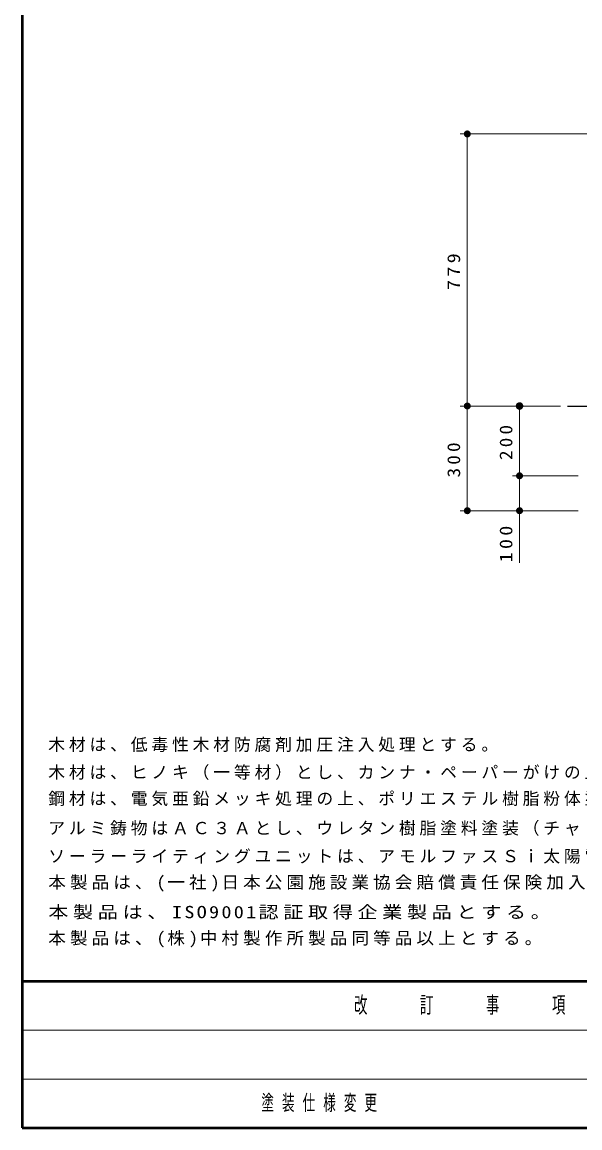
# Model space of a CAD drawing. Units: millimetres on the paper, scale 1:20. Extents: x -365 to 0, y 0 to 257.
# Drawn here: x -365 to -285.2, y 0 to 158.4 of the extents above; entities that cross this region are included whole.
import ezdxf

# ---------------------------------------------------------------- set-up
doc = ezdxf.new("R2010")
doc.units = ezdxf.units.MM
doc.layers.add('1_20', color=7, linetype='Continuous', lineweight=25)
doc.layers.add('NAKAMURA図枠', color=7, linetype='Continuous', lineweight=13)
doc.layers.add('CLASS1', color=7, linetype='Continuous')
doc.layers.add('図デ_タ_99_', color=7, linetype='Continuous')
doc.styles.add('ＭＳ ゴシック', font='')
doc.styles.get('ＭＳ ゴシック').set_extended_font_data('MS Gothic')

# ---------------------------------------------------------------- blocks, each defined once
blk = doc.blocks.new('filled_dot')
at = {"color": 0, "linetype": 'Continuous', "lineweight": -2, "const_width": 1.25}
blk.add_lwpolyline([(-0.625, 0, 1), (0.625, 0, 1)], format="xyb", close=True, dxfattribs=at)

msp = doc.modelspace()

# ---------------------------------------------------------------- linework, layer by layer
at = {"layer": '1_20', "lineweight": 13}
for p, q in [((-276.657, 142.389), (-302.271, 142.389)), ((-301.271, 103.415), (-301.271, 142.389)), ((-287.907, 103.415), (-302.271, 103.415)), ((-287.907, 103.415), (-302.271, 103.415)), ((-301.271, 88.415), (-301.271, 103.415)), ((-293.794, 93.415), (-293.794, 103.415)), ((-285.407, 93.415), (-294.794, 93.415)), ((-293.794, 80.961), (-293.794, 93.415)), ((-285.407, 88.415), (-302.271, 88.415))]:
    msp.add_line(p, q, dxfattribs=at)
at = {"layer": '1_20'}
msp.add_line((-286.907, 103.415), (-281.907, 103.415), dxfattribs=at)
at = {"layer": 'NAKAMURA図枠', "lineweight": 50}
for p, q in [((-365, 257), (-365, 0)), ((-365, 21), (0, 21)), ((-365, 0), (0, 0))]:
    msp.add_line(p, q, dxfattribs=at)
at = {"layer": 'NAKAMURA図枠'}
for p, q in [((-365, 14), (-238.5, 14)), ((-365, 7), (-238.5, 7))]:
    msp.add_line(p, q, dxfattribs=at)

# ---------------------------------------------------------------- block references
at = {"layer": '1_20', "lineweight": 13}
for p, xscale, yscale, rotation in [((-301.271, 142.389), 0.4, 0.4, 270), ((-301.271, 103.415), 0.4, 0.4, 90), ((-301.271, 103.415), 0.4, 0.4, 270), ((-293.794, 103.415), 0.431, 0.431, 270), ((-293.794, 93.415), 0.4, 0.4, 270), ((-301.271, 88.415), 0.4, 0.4, 90), ((-293.794, 88.415), 0.4, 0.4, 90)]:
    msp.add_blockref('filled_dot', p, dxfattribs=dict(at, xscale=xscale, yscale=yscale, rotation=rotation))

# ---------------------------------------------------------------- texts
at = {"layer": '1_20', "char_height": 1.833, "attachment_point": 8, "rotation": 90, "style": 'ＭＳ ゴシック'}
for s, insert in [('\\T1.33;\\W1.15;779', (-302.271, 122.902)), ('\\T1.33;\\W1.1;200', (-294.794, 98.415)), ('\\T1.33;\\W1.1;300', (-302.271, 95.915)), ('\\T1.33;\\W1.15;100', (-294.794, 83.878))]:
    msp.add_mtext(s, dxfattribs=dict(at, insert=insert))
at = {"layer": 'CLASS1', "char_height": 1.76, "attachment_point": 7, "style": 'ＭＳ ゴシック'}
for s, insert in [('\\T1.23;木材は、低毒性木材防腐剤加圧注入処理とする。', (-361.257, 53.841)), ('\\T1.23;木材は、ヒノキ（一等材）とし、カンナ・ペーパーがけの上、木材保護着色塗料（メイプル）塗装仕上げとする。', (-361.257, 49.841)), ('\\T1.23;鋼材は、電気亜鉛メッキ処理の上、ポリエステル樹脂粉体塗装(チャコールグレー）仕上げとする。', (-361.257, 45.841)), ('\\T1.23;アルミ鋳物はＡＣ３Ａとし、ウレタン樹脂塗料塗装（チャコールグレー）仕上げとする。', (-361.257, 41.841)), ('\\T1.23;ソーラーライティングユニットは、アモルファスＳｉ太陽電池と電気二重層コンデンサー蓄電及び、ＬＥＤ発光装置のユニットとする。', (-361.257, 37.841)), ('\\T1.23;\\W1.05;本製品は、(一社)日本公園施設業協会賠償責任保険加入製品とする。', (-361.257, 33.841)), ('\\T1.23;\\W1.2;本製品は、ISO9001認証取得企業製品とする。', (-361.257, 29.841)), ('\\T1.23;\\W1.05;本製品は、(株)中村製作所製品同等品以上とする。', (-361.257, 25.841))]:
    msp.add_mtext(s, dxfattribs=dict(at, insert=insert))
at = {"layer": 'NAKAMURA図枠', "color": 4, "insert": (-301.75, 17.5), "char_height": 2.346, "attachment_point": 5, "style": 'ＭＳ ゴシック'}
msp.add_mtext('\\T1.64;\\W0.6;改\u3000\u3000訂\u3000\u3000事\u3000\u3000項', dxfattribs=at)
at = {"layer": '図デ_タ_99_', "insert": (-330.75, 3.5), "char_height": 2.199, "attachment_point": 4, "style": 'ＭＳ ゴシック'}
msp.add_mtext('\\T1.64;\\W0.6;塗装仕様変更', dxfattribs=at)

doc.saveas('drawing.dxf')
